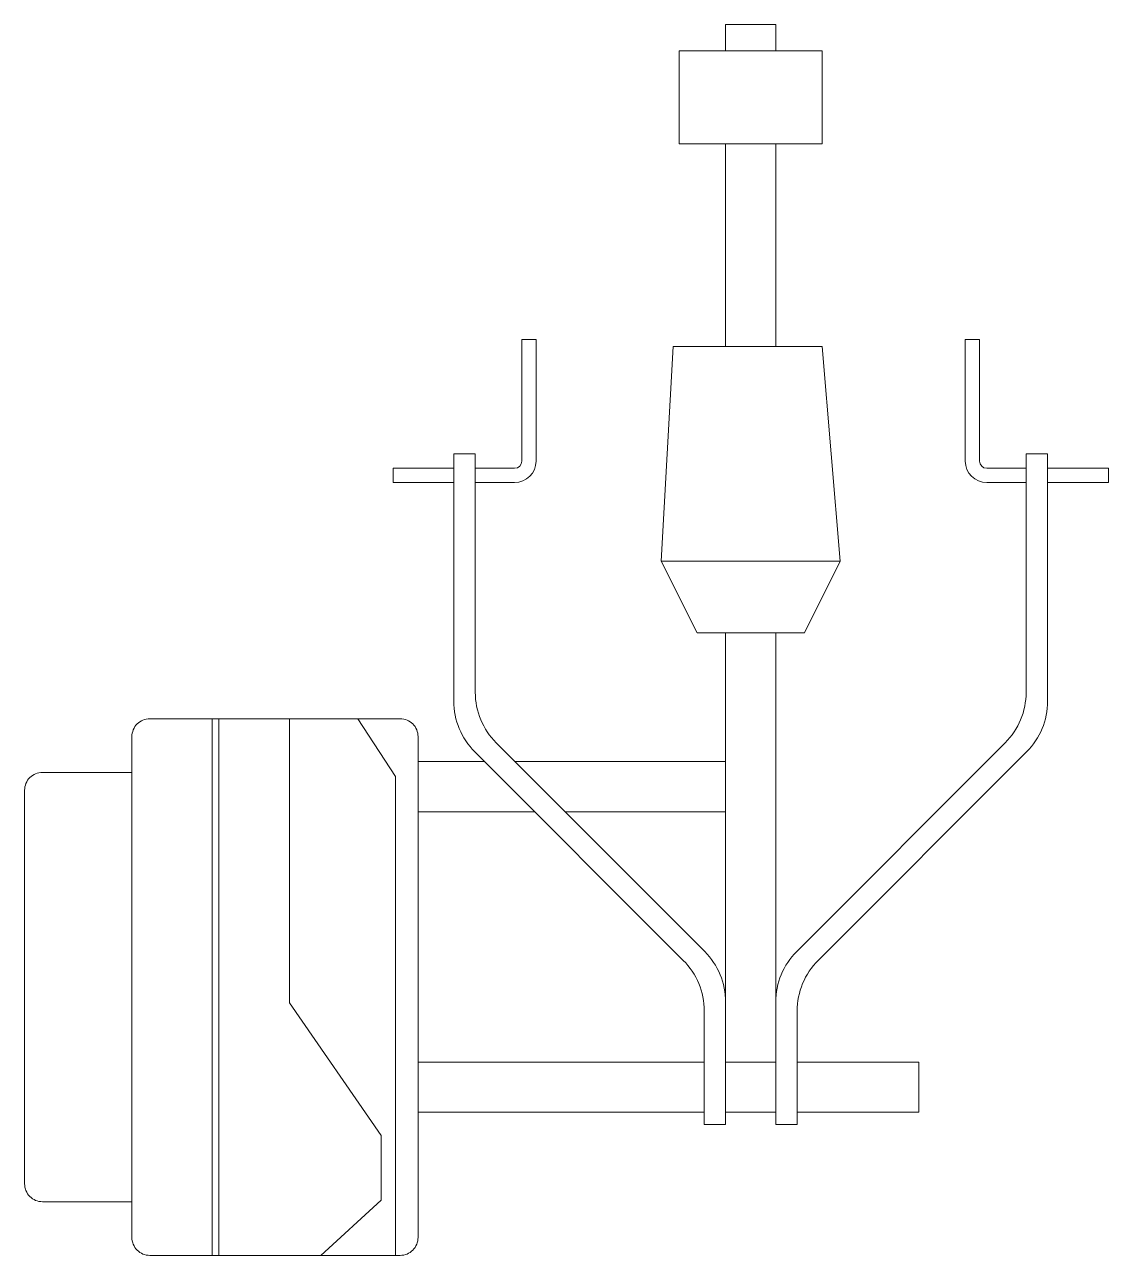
# Model space of a CAD drawing. Header units: millimetres. Extents: x 29224 to 62779, y 35576 to 54938.
# Drawn here: x 32012 to 33527, y 47154 to 48874 of the extents above; entities that cross this region are included whole.
import ezdxf

# ---------------------------------------------------------------- set-up
doc = ezdxf.new("R2010")
doc.units = ezdxf.units.MM

# ---------------------------------------------------------------- blocks, each defined once
blk = doc.blocks.new('A$C6D8A51FB')
at = {"lineweight": 18}
for p, q in [((0.98, 1.27), (0.98, 1.5533)), ((1.05, 1.5533), (1.05, 1.27)), ((0.695, 1.28), (0.695, 1.11)), ((0.715, 1.28), (0.695, 1.28)), ((0.715, 1.11), (0.715, 1.28)), ((1.315, 1.28), (1.335, 1.28)), ((1.315, 1.11), (1.315, 1.28)), ((1.335, 1.28), (1.335, 1.11)), ((0.89, 0.97), (0.9064, 1.27)), ((0.9064, 1.27), (1.115, 1.27)), ((1.14, 0.97), (1.115, 1.27)), ((0.63, 1.12), (0.6, 1.12)), ((0.6, 1.12), (0.6, 0.7744)), ((0.63, 1.12), (0.63, 0.7869)), ((1.4, 1.12), (1.43, 1.12)), ((1.4, 1.12), (1.4, 0.7869)), ((1.43, 1.12), (1.43, 0.7744)), ((0.6, 1.1), (0.515, 1.1)), ((0.515, 1.1), (0.515, 1.08)), ((0.685, 1.1), (0.63, 1.1)), ((1.345, 1.1), (1.4, 1.1)), ((1.43, 1.1), (1.515, 1.1)), ((1.515, 1.1), (1.515, 1.08)), ((0.6, 1.08), (0.515, 1.08)), ((0.685, 1.08), (0.63, 1.08)), ((1.345, 1.08), (1.4, 1.08)), ((1.43, 1.08), (1.515, 1.08)), ((0.94, 0.87), (0.89, 0.97)), ((0.89, 0.97), (1.14, 0.97)), ((1.09, 0.87), (1.14, 0.97)), ((1.09, 0.87), (0.94, 0.87)), ((0.2624, 0.75), (0.2624, 0)), ((0.2717, 0.75), (0.2717, 0)), ((0.3703, 0.75), (0.3703, 0.353)), ((0.4657, 0.75), (0.5184, 0.669)), ((0.9507, 0.4247), (0.6593, 0.7161)), ((1.0793, 0.4247), (1.3707, 0.7161)), ((0.55, 0.69), (0.643, 0.69)), ((0.9207, 0.4123), (0.6293, 0.7037)), ((0.6854, 0.69), (0.98, 0.69)), ((1.1093, 0.4123), (1.4007, 0.7037)), ((0.5184, 0.669), (0.5184, 0)), ((0.55, 0.62), (0.713, 0.62)), ((0.7554, 0.62), (0.98, 0.62)), ((0.3703, 0.353), (0.4983, 0.1673)), ((0.98, 0.183), (0.98, 0.354)), ((1.05, 0.183), (1.05, 0.354)), ((0.95, 0.3416), (0.95, 0.183)), ((1.08, 0.3416), (1.08, 0.183)), ((0.55, 0.27), (0.95, 0.27)), ((0.55, 0.2), (0.55, 0.27)), ((0.98, 0.27), (1.05, 0.27)), ((0.95, 0.2), (0.55, 0.2)), ((1.05, 0.2), (0.98, 0.2)), ((0.95, 0.183), (0.98, 0.183)), ((1.08, 0.183), (1.05, 0.183)), ((0.4983, 0.1673), (0.4983, 0.077)), ((0.4983, 0.077), (0.4142, 0))]:
    blk.add_line(p, q, dxfattribs=at)
for points in [[(0.98, 1.6833), (0.98, 1.72), (1.05, 1.72), (1.05, 1.6833)], [(1.05, 0.87), (1.05, 0.27), (0.98, 0.27), (0.98, 0.87)], [(1.08, 0.27), (1.25, 0.27), (1.25, 0.2), (1.08, 0.2)]]:
    blk.add_lwpolyline(points, dxfattribs=at)
blk.add_lwpolyline([(0.915, 1.6833), (1.115, 1.6833), (1.115, 1.5533), (0.915, 1.5533)], close=True, dxfattribs=at)
at = {"lineweight": 18, "flags": 128}
for points in [[(0.175, 0.75), (0.525, 0.75, -0.414214), (0.55, 0.725), (0.55, 0.025, -0.414214), (0.525, 0), (0.175, 0, -0.414214), (0.15, 0.025), (0.15, 0.725, -0.414214)], [(0.025, 0.675), (0.15, 0.675), (0.15, 0.075), (0.025, 0.075, -0.414214), (0, 0.1), (0, 0.65, -0.414214)]]:
    blk.add_lwpolyline(points, format="xyb", close=True, dxfattribs=at)
at = {"lineweight": 18}
for centre, radius, start, end in [((0.685, 1.11), 0.01, 270, 0), ((0.685, 1.11), 0.03, 270, 0), ((1.345, 1.11), 0.03, 180, 270), ((1.345, 1.11), 0.01, 180, 270), ((0.7, 0.7744), 0.1, 180, 225), ((0.73, 0.7869), 0.1, 180, 225), ((1.3, 0.7869), 0.1, 315, 0), ((1.33, 0.7744), 0.1, 315, 0), ((0.88, 0.354), 0.1, 0, 45), ((1.15, 0.354), 0.1, 135, 180), ((0.85, 0.3416), 0.1, 0, 45), ((1.18, 0.3416), 0.1, 135, 180)]:
    blk.add_arc(centre, radius, start, end, dxfattribs=at)

msp = doc.modelspace()

# ---------------------------------------------------------------- block references
at = {"xscale": 1000, "yscale": 1000, "zscale": 1000}
msp.add_blockref('A$C6D8A51FB', (32012.2, 47153.6), dxfattribs=at)

doc.saveas('drawing.dxf')
